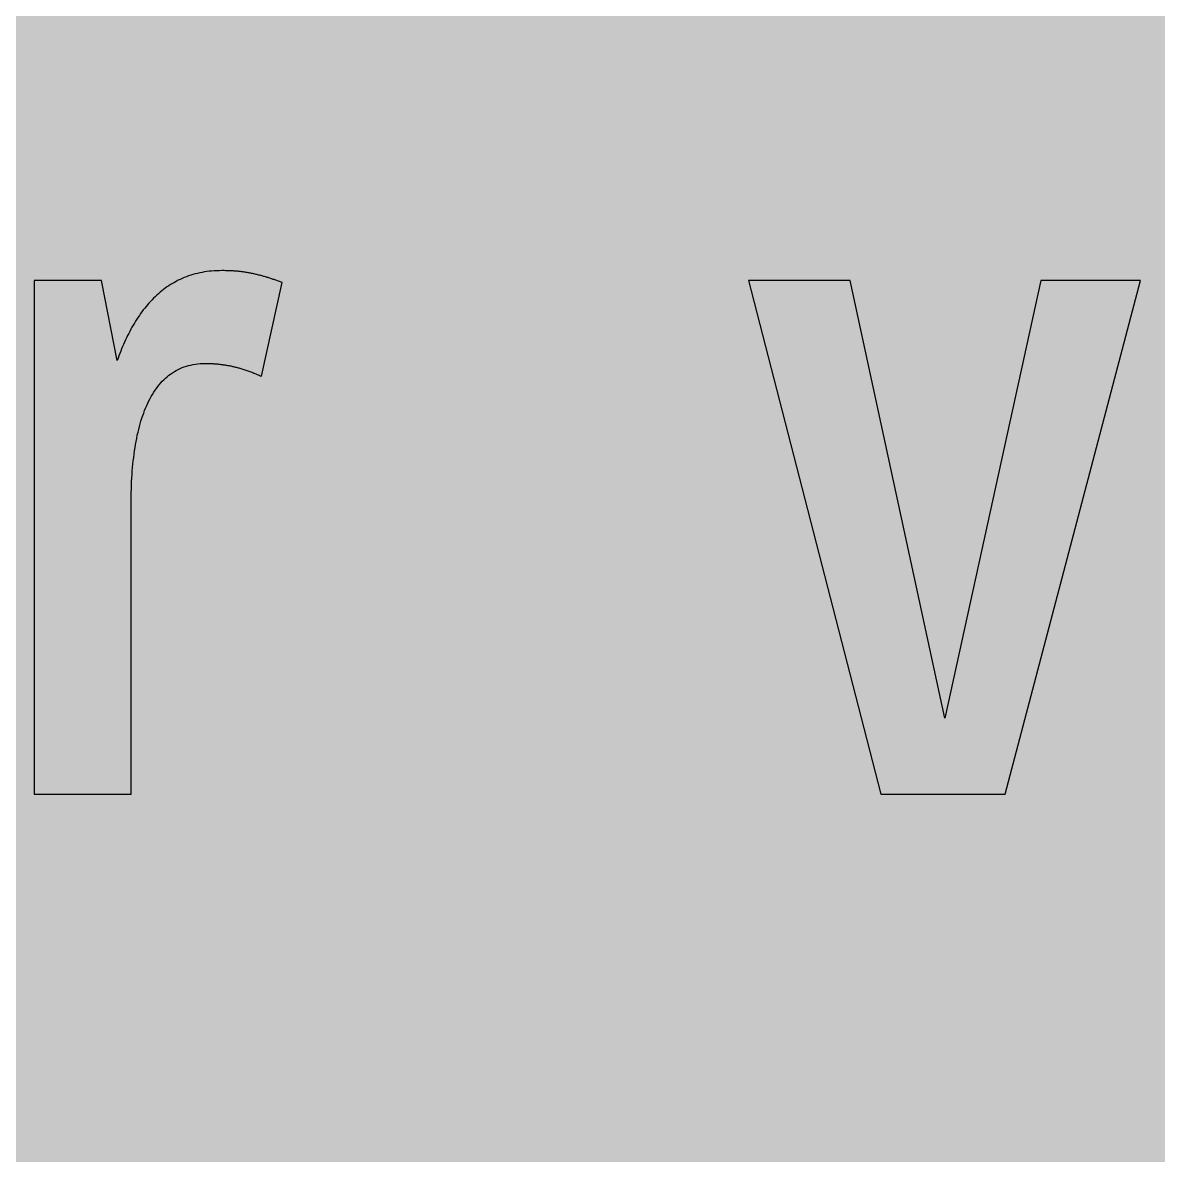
# Model space of a CAD drawing. Header units: millimetres. Extents: x 0 to 212, y 0 to 159.
# Drawn here: x 79.88 to 124.49, y 53.6 to 98.09 of the extents above; entities that cross this region are included whole.
import ezdxf

# ---------------------------------------------------------------- set-up
doc = ezdxf.new("R2010")
doc.units = ezdxf.units.MM

msp = doc.modelspace()

# ---------------------------------------------------------------- hatches: boundary and pattern name
for color, points in [(254, [(14.1633, 0.0536), (13.9878, 0.0533), (13.8125, 0.0559), (13.6373, 0.061), (13.462, 0.0686), (13.2893, 0.0787), (13.114, 0.0914), (12.9413, 0.1041), (12.7686, 0.1219), (12.5959, 0.1397), (12.4231, 0.16), (12.2504, 0.1829), (12.0777, 0.2057), (11.9075, 0.2337), (11.7373, 0.2616), (11.5672, 0.2921), (11.397, 0.3251), (11.2268, 0.3607), (11.0592, 0.3988), (10.8915, 0.4369), (10.7239, 0.4775), (10.5562, 0.5207), (10.3886, 0.5664), (10.2235, 0.6121), (10.0584, 0.6629), (9.8933, 0.7137), (9.7307, 0.7671), (9.5682, 0.8204), (9.4056, 0.8788), (9.2431, 0.9373), (9.083, 0.9982), (8.923, 1.0617), (8.763, 1.1252), (8.6055, 1.1938), (8.4455, 1.2624), (8.2906, 1.331), (8.1331, 1.4046), (7.9781, 1.4783), (7.8232, 1.5545), (7.6708, 1.6332), (7.5184, 1.7145), (7.366, 1.7958), (7.2161, 1.8796), (7.0663, 1.966), (6.919, 2.0523), (6.7716, 2.1438), (6.6243, 2.2352), (6.4795, 2.3266), (6.3348, 2.4232), (6.19, 2.5197), (6.0477, 2.6187), (5.908, 2.7178), (5.7683, 2.8194), (5.6286, 2.9235), (5.4915, 3.0302), (5.3543, 3.1369), (5.2197, 3.2461), (5.0851, 3.3579), (4.953, 3.4722), (4.8209, 3.5865), (4.6914, 3.7033), (4.5644, 3.8202), (4.4348, 3.9395), (4.3104, 4.0615), (4.1859, 4.1859), (4.0615, 4.3104), (3.9395, 4.4348), (3.8202, 4.5618), (3.7033, 4.6914), (3.5865, 4.8209), (3.4722, 4.953), (3.3579, 5.0851), (3.2487, 5.2197), (3.1369, 5.3543), (3.0302, 5.4915), (2.9235, 5.6286), (2.8194, 5.7683), (2.7178, 5.908), (2.6187, 6.0477), (2.5197, 6.19), (2.4232, 6.3348), (2.3266, 6.477), (2.2352, 6.6243), (2.1438, 6.7691), (2.0523, 6.919), (1.966, 7.0663), (1.8796, 7.2161), (1.7958, 7.366), (1.7145, 7.5184), (1.6332, 7.6708), (1.5545, 7.8232), (1.4783, 7.9781), (1.4046, 8.1331), (1.331, 8.2906), (1.2598, 8.4455), (1.1913, 8.603), (1.1252, 8.763), (1.0592, 8.923), (0.9982, 9.083), (0.9373, 9.2431), (0.8763, 9.4056), (0.8204, 9.5682), (0.7645, 9.7307), (0.7112, 9.8933), (0.6604, 10.0584), (0.6121, 10.2235), (0.5639, 10.3911), (0.5207, 10.5562), (0.4775, 10.7239), (0.4343, 10.8915), (0.3962, 11.0592), (0.3607, 11.2268), (0.3251, 11.397), (0.2921, 11.5672), (0.2616, 11.7373), (0.2311, 11.9075), (0.2057, 12.0802), (0.1803, 12.2504), (0.1575, 12.4231), (0.1372, 12.5959), (0.1194, 12.7686), (0.1041, 12.9413), (0.0889, 13.1166), (0.0787, 13.2893), (0.0686, 13.4645), (0.061, 13.6373), (0.0559, 13.8125), (0.0508, 13.9878), (0.0508, 14.163), (0.0522, 144.6925), (0.0508, 144.8664), (0.0559, 145.0416), (0.061, 145.2169), (0.0686, 145.3896), (0.0787, 145.5649), (0.0889, 145.7376), (0.1041, 145.9128), (0.1194, 146.0856), (0.1372, 146.2583), (0.1575, 146.431), (0.1803, 146.6037), (0.2057, 146.7739), (0.2311, 146.9466), (0.2616, 147.1168), (0.2921, 147.287), (0.3251, 147.4572), (0.3607, 147.6248), (0.3962, 147.795), (0.4343, 147.9626), (0.4775, 148.1303), (0.5207, 148.2979), (0.5639, 148.463), (0.6121, 148.6281), (0.6604, 148.7932), (0.7112, 148.9583), (0.7645, 149.1234), (0.8204, 149.286), (0.8763, 149.4485), (0.9373, 149.6111), (0.9982, 149.7711), (1.0592, 149.9311), (1.1252, 150.0911), (1.1913, 150.2486), (1.2598, 150.4061), (1.331, 150.5636), (1.4046, 150.7185), (1.4783, 150.876), (1.5545, 151.0284), (1.6332, 151.1833), (1.7145, 151.3357), (1.7958, 151.4856), (1.8796, 151.638), (1.966, 151.7879), (2.0523, 151.9352), (2.1438, 152.0825), (2.2352, 152.2298), (2.3266, 152.3746), (2.4232, 152.5194), (2.5197, 152.6616), (2.6187, 152.8039), (2.7178, 152.9461), (2.8194, 153.0858), (2.9235, 153.2255), (3.0302, 153.3627), (3.1369, 153.4973), (3.2487, 153.6344), (3.3579, 153.7665), (3.4722, 153.8986), (3.5865, 154.0307), (3.7033, 154.1602), (3.8202, 154.2898), (3.9395, 154.4168), (4.0615, 154.5438), (4.1859, 154.6682), (4.3104, 154.7901), (4.4348, 154.9121), (4.5644, 155.034), (4.6914, 155.1508), (4.8209, 155.2677), (4.953, 155.382), (5.0851, 155.4937), (5.2197, 155.6055), (5.3543, 155.7147), (5.4915, 155.8239), (5.6286, 155.9281), (5.7683, 156.0322), (5.908, 156.1338), (6.0477, 156.2354), (6.19, 156.3345), (6.3348, 156.431), (6.4795, 156.525), (6.6243, 156.6189), (6.7716, 156.7104), (6.919, 156.7993), (7.0663, 156.8882), (7.2161, 156.9745), (7.366, 157.0584), (7.5184, 157.1396), (7.6708, 157.2209), (7.8232, 157.2971), (7.9781, 157.3733), (8.1331, 157.4495), (8.2906, 157.5206), (8.4455, 157.5918), (8.6055, 157.6603), (8.763, 157.7289), (8.923, 157.7924), (9.083, 157.8559), (9.2431, 157.9169), (9.4056, 157.9753), (9.5682, 158.0337), (9.7307, 158.0871), (9.8933, 158.1404), (10.0584, 158.1912), (10.2235, 158.242), (10.3886, 158.2877), (10.5562, 158.3334), (10.7239, 158.3766), (10.8915, 158.4173), (11.0592, 158.4579), (11.2268, 158.4935), (11.397, 158.529), (11.5672, 158.562), (11.7373, 158.5925), (11.9075, 158.6205), (12.0777, 158.6484), (12.2504, 158.6713), (12.4231, 158.6941), (12.5959, 158.7144), (12.7686, 158.7322), (12.9413, 158.75), (13.114, 158.7627), (13.2893, 158.7754), (13.462, 158.7856), (13.6373, 158.7932), (13.8125, 158.7983), (13.9878, 158.8008), (14.163, 158.8033), (197.6078, 158.8036), (197.7822, 158.8008), (197.9574, 158.7983), (198.1327, 158.7932), (198.3054, 158.7856), (198.4807, 158.7754), (198.6534, 158.7627), (198.8287, 158.75), (199.0014, 158.7322), (199.1741, 158.7144), (199.3468, 158.6941), (199.5195, 158.6713), (199.6897, 158.6484), (199.8624, 158.6205), (200.0326, 158.5925), (200.2028, 158.562), (200.373, 158.529), (200.5432, 158.4935), (200.7108, 158.4579), (200.8784, 158.4173), (201.0461, 158.3766), (201.2137, 158.3334), (201.3788, 158.2877), (201.5465, 158.242), (201.7116, 158.1912), (201.8767, 158.1404), (202.0392, 158.0871), (202.2018, 158.0337), (202.3643, 157.9753), (202.5269, 157.9169), (202.6869, 157.8559), (202.8469, 157.7924), (203.007, 157.7289), (203.167, 157.6603), (203.3245, 157.5918), (203.4794, 157.5206), (203.6369, 157.4495), (203.7918, 157.3733), (203.9468, 157.2971), (204.0992, 157.2209), (204.2516, 157.1396), (204.404, 157.0584), (204.5538, 156.9745), (204.7037, 156.8882), (204.8535, 156.7993), (205.0009, 156.7104), (205.1456, 156.6189), (205.293, 156.525), (205.4352, 156.431), (205.58, 156.3345), (205.7222, 156.2354), (205.8619, 156.1338), (206.0016, 156.0322), (206.1413, 155.9281), (206.2785, 155.8239), (206.4156, 155.7147), (206.5503, 155.6055), (206.6849, 155.4937), (206.817, 155.382), (206.949, 155.2677), (207.0786, 155.1508), (207.2081, 155.034), (207.3351, 154.9121), (207.4596, 154.7901), (207.584, 154.6682), (207.7085, 154.5438), (207.8304, 154.4168), (207.9498, 154.2898), (208.0666, 154.1602), (208.1835, 154.0307), (208.2978, 153.8986), (208.4121, 153.7665), (208.5238, 153.6344), (208.6331, 153.4973), (208.7397, 153.3627), (208.8464, 153.2255), (208.9506, 153.0858), (209.0522, 152.9461), (209.1512, 152.8039), (209.2503, 152.6616), (209.3468, 152.5194), (209.4433, 152.3746), (209.5348, 152.2298), (209.6262, 152.0825), (209.7176, 151.9352), (209.804, 151.7879), (209.8904, 151.638), (209.9742, 151.4856), (210.0555, 151.3357), (210.1367, 151.1833), (210.2155, 151.0284), (210.2917, 150.876), (210.3653, 150.7185), (210.439, 150.5636), (210.5076, 150.4061), (210.5762, 150.2486), (210.6447, 150.0911), (210.7082, 149.9311), (210.7717, 149.7711), (210.8327, 149.6111), (210.8911, 149.4485), (210.9495, 149.286), (211.0029, 149.1234), (211.0562, 148.9583), (211.107, 148.7932), (211.1578, 148.6281), (211.2035, 148.463), (211.2493, 148.2979), (211.2924, 148.1303), (211.3331, 147.9626), (211.3712, 147.795), (211.4093, 147.6248), (211.4448, 147.4572), (211.4779, 147.287), (211.5083, 147.1168), (211.5363, 146.9466), (211.5642, 146.7739), (211.5871, 146.6037), (211.6099, 146.431), (211.6303, 146.2583), (211.648, 146.0856), (211.6658, 145.9128), (211.6785, 145.7376), (211.6912, 145.5649), (211.7014, 145.3896), (211.709, 145.2169), (211.7141, 145.0416), (211.7166, 144.8664), (211.7166, 144.6911), (211.7189, 14.1647), (211.7166, 13.9878), (211.7141, 13.8125), (211.709, 13.6373), (211.7014, 13.4645), (211.6912, 13.2893), (211.6785, 13.1166), (211.6658, 12.9413), (211.648, 12.7686), (211.6303, 12.5959), (211.6099, 12.4231), (211.5871, 12.2504), (211.5642, 12.0802), (211.5363, 11.9075), (211.5083, 11.7373), (211.4779, 11.5672), (211.4448, 11.397), (211.4093, 11.2268), (211.3712, 11.0592), (211.3331, 10.8915), (211.2924, 10.7239), (211.2493, 10.5562), (211.2035, 10.3911), (211.1578, 10.2235), (211.107, 10.0584), (211.0562, 9.8933), (211.0029, 9.7307), (210.9495, 9.5682), (210.8911, 9.4056), (210.8327, 9.2431), (210.7717, 9.083), (210.7082, 8.923), (210.6447, 8.763), (210.5762, 8.603), (210.5076, 8.4455), (210.439, 8.2906), (210.3653, 8.1331), (210.2917, 7.9781), (210.2155, 7.8232), (210.1367, 7.6708), (210.0555, 7.5184), (209.9742, 7.366), (209.8904, 7.2161), (209.804, 7.0663), (209.7176, 6.919), (209.6262, 6.7691), (209.5348, 6.6243), (209.4433, 6.477), (209.3468, 6.3348), (209.2503, 6.19), (209.1512, 6.0477), (209.0522, 5.908), (208.9506, 5.7683), (208.8464, 5.6286), (208.7397, 5.4915), (208.6331, 5.3543), (208.5238, 5.2197), (208.4121, 5.0851), (208.2978, 4.953), (208.1835, 4.8209), (208.0666, 4.6914), (207.9498, 4.5618), (207.8304, 4.4348), (207.7085, 4.3104), (207.584, 4.1859), (207.4596, 4.0615), (207.3351, 3.9395), (207.2081, 3.8202), (207.0786, 3.7033), (206.949, 3.5865), (206.817, 3.4722), (206.6849, 3.3579), (206.5503, 3.2461), (206.4156, 3.1369), (206.2785, 3.0302), (206.1413, 2.9235), (206.0016, 2.8194), (205.8619, 2.7178), (205.7222, 2.6187), (205.58, 2.5197), (205.4352, 2.4232), (205.293, 2.3266), (205.1456, 2.2352), (205.0009, 2.1438), (204.8535, 2.0523), (204.7037, 1.966), (204.5538, 1.8796), (204.404, 1.7958), (204.2516, 1.7145), (204.0992, 1.6332), (203.9468, 1.5545), (203.7918, 1.4783), (203.6369, 1.4046), (203.4794, 1.331), (203.3245, 1.2624), (203.167, 1.1938), (203.007, 1.1252), (202.8469, 1.0617), (202.6869, 0.9982), (202.5269, 0.9373), (202.3643, 0.8788), (202.2018, 0.8204), (202.0392, 0.7671), (201.8767, 0.7137), (201.7116, 0.6629), (201.5465, 0.6121), (201.3788, 0.5664), (201.2137, 0.5207), (201.0461, 0.4775), (200.8784, 0.4369), (200.7108, 0.3988), (200.5432, 0.3607), (200.373, 0.3251), (200.2028, 0.2921), (200.0326, 0.2616), (199.8624, 0.2337), (199.6897, 0.2057), (199.5195, 0.1829), (199.3468, 0.16), (199.1741, 0.1397), (199.0014, 0.1219), (198.8287, 0.1041), (198.6534, 0.0914), (198.4807, 0.0787), (198.3054, 0.0686), (198.1327, 0.061), (197.9574, 0.0559), (197.7822, 0.0533), (197.6069, 0.0533)]), (59, [(87.0465, 84.7051), (87.0737, 84.7039), (87.0991, 84.7039), (87.1271, 84.7039), (87.155, 84.7039), (87.183, 84.7014), (87.2109, 84.7014), (87.2414, 84.7014), (87.2693, 84.6988), (87.2973, 84.6988), (87.3277, 84.6963), (87.3557, 84.6963), (87.3862, 84.6938), (87.4141, 84.6912), (87.4446, 84.6887), (87.4751, 84.6887), (87.5055, 84.6861), (87.536, 84.6836), (87.5665, 84.6785), (87.597, 84.676), (87.6275, 84.6734), (87.6605, 84.6684), (87.691, 84.6658), (87.724, 84.6607), (87.7545, 84.6557), (87.7875, 84.6531), (87.8205, 84.648), (87.8535, 84.643), (87.8865, 84.6379), (87.9196, 84.6303), (87.9526, 84.6252), (87.9856, 84.6176), (88.0212, 84.6125), (88.0542, 84.6049), (88.0897, 84.5972), (88.1228, 84.5896), (88.1583, 84.582), (88.1939, 84.5744), (88.2294, 84.5642), (88.265, 84.5566), (88.3006, 84.5464), (88.3387, 84.5363), (88.3742, 84.5261), (88.4123, 84.516), (88.4479, 84.5058), (88.486, 84.4956), (88.5241, 84.4829), (88.5622, 84.4702), (88.6003, 84.4575), (88.6384, 84.4448), (88.679, 84.4321), (88.7171, 84.4194), (88.7578, 84.4042), (88.7959, 84.389), (88.8365, 84.3763), (88.8771, 84.3585), (88.9178, 84.3432), (88.9584, 84.328), (89.0016, 84.3102), (89.0422, 84.2924), (89.0854, 84.2747), (89.1286, 84.2569), (89.1692, 84.2391), (89.2124, 84.2188), (89.2581, 84.1985), (90.0726, 87.8868), (90.0354, 87.8992), (89.9998, 87.9119), (89.9643, 87.9246), (89.9287, 87.9348), (89.8931, 87.9475), (89.8576, 87.9602), (89.822, 87.9729), (89.789, 87.9831), (89.7534, 87.9958), (89.7204, 88.0085), (89.6849, 88.0186), (89.6518, 88.0288), (89.6163, 88.0415), (89.5833, 88.0516), (89.5502, 88.0618), (89.5172, 88.0745), (89.4817, 88.0847), (89.4486, 88.0948), (89.4156, 88.105), (89.3826, 88.1151), (89.3496, 88.1253), (89.314, 88.1329), (89.281, 88.1431), (89.248, 88.1532), (89.215, 88.1609), (89.1794, 88.171), (89.1464, 88.1786), (89.1134, 88.1888), (89.0778, 88.1964), (89.0448, 88.204), (89.0092, 88.2142), (88.9762, 88.2218), (88.9406, 88.2294), (88.9051, 88.2371), (88.8721, 88.2421), (88.8365, 88.2498), (88.8009, 88.2574), (88.7654, 88.2625), (88.7298, 88.2701), (88.6917, 88.2752), (88.6562, 88.2828), (88.6181, 88.2879), (88.5825, 88.2929), (88.5444, 88.298), (88.5063, 88.3031), (88.4682, 88.3082), (88.4301, 88.3133), (88.392, 88.3158), (88.3514, 88.3209), (88.3107, 88.326), (88.2726, 88.3285), (88.232, 88.331), (88.1888, 88.3336), (88.1482, 88.3387), (88.1075, 88.3412), (88.0643, 88.3412), (88.0212, 88.3437), (87.978, 88.3463), (87.9323, 88.3488), (87.8891, 88.3488), (87.8434, 88.3488), (87.7976, 88.3514), (87.7519, 88.3514), (87.7037, 88.3514), (87.6021, 88.3488), (87.5005, 88.3463), (87.3989, 88.3412), (87.2998, 88.3336), (87.2033, 88.3234), (87.1093, 88.3107), (87.0128, 88.298), (86.9213, 88.2802), (86.8299, 88.2625), (86.7385, 88.2421), (86.6496, 88.2193), (86.5632, 88.1939), (86.4768, 88.1685), (86.393, 88.1405), (86.3092, 88.1101), (86.2254, 88.077), (86.1466, 88.044), (86.0654, 88.0085), (85.9866, 87.9704), (85.9104, 87.9297), (85.8342, 87.8891), (85.7606, 87.8459), (85.6869, 87.8027), (85.6158, 87.757), (85.5447, 87.7087), (85.4735, 87.6579), (85.405, 87.6071), (85.3389, 87.5538), (85.2729, 87.5005), (85.2068, 87.4446), (85.1433, 87.3862), (85.0798, 87.3277), (85.0189, 87.2668), (84.9579, 87.2058), (84.897, 87.1423), (84.8385, 87.0788), (84.7827, 87.0128), (84.7268, 86.9467), (84.6709, 86.8782), (84.615, 86.807), (84.5617, 86.7359), (84.5109, 86.6648), (84.4601, 86.5911), (84.4093, 86.5175), (84.3585, 86.4413), (84.3102, 86.3651), (84.2645, 86.2863), (84.2162, 86.2076), (84.1705, 86.1263), (84.1273, 86.0476), (84.0842, 85.9638), (84.041, 85.8825), (83.9978, 85.7987), (83.9572, 85.7123), (83.9165, 85.6285), (83.8784, 85.5396), (83.8378, 85.4532), (83.7997, 85.3643), (83.7641, 85.2754), (83.7286, 85.1865), (83.693, 85.0951), (83.6574, 85.0062), (83.6244, 84.9122), (83.5914, 84.8208), (82.9716, 87.9655), (80.3328, 87.9655), (80.3328, 67.7869), (84.1361, 67.7869), (84.1361, 79.1954), (84.135, 79.342), (84.1375, 79.4893), (84.14, 79.6366), (84.1451, 79.7814), (84.1502, 79.9236), (84.1553, 80.0659), (84.1629, 80.2056), (84.1731, 80.3453), (84.1832, 80.4824), (84.1934, 80.6171), (84.2061, 80.7517), (84.2213, 80.8838), (84.2366, 81.0158), (84.2518, 81.1454), (84.2696, 81.2724), (84.2899, 81.3968), (84.3102, 81.5213), (84.3331, 81.6432), (84.3559, 81.7626), (84.3788, 81.882), (84.4067, 81.9988), (84.4347, 82.1131), (84.4626, 82.2249), (84.4931, 82.3366), (84.5236, 82.4433), (84.5591, 82.55), (84.5922, 82.6541), (84.6303, 82.7557), (84.6658, 82.8573), (84.7065, 82.9539), (84.7471, 83.0504), (84.7903, 83.1418), (84.8335, 83.2333), (84.8792, 83.3222), (84.9274, 83.406), (84.9757, 83.4898), (85.0265, 83.5711), (85.0773, 83.6498), (85.1306, 83.726), (85.1865, 83.7997), (85.2424, 83.8708), (85.3008, 83.9394), (85.3618, 84.0029), (85.4253, 84.0664), (85.4888, 84.1273), (85.5548, 84.1832), (85.6209, 84.2391), (85.6894, 84.2899), (85.7606, 84.3382), (85.8342, 84.3839), (85.9079, 84.4271), (85.9841, 84.4677), (86.0628, 84.5058), (86.1416, 84.5388), (86.2228, 84.5693), (86.3067, 84.5972), (86.393, 84.6226), (86.4794, 84.643), (86.5683, 84.6607), (86.6597, 84.676), (86.7537, 84.6887), (86.8502, 84.6963), (86.9467, 84.7014), (87.0458, 84.7039)]), (59, [(123.7947, 87.9655), (119.8757, 87.9655), (116.1122, 70.7743), (112.3858, 87.9655), (108.3896, 87.9655), (113.5888, 67.7869), (118.4783, 67.7869)])]:
    msp.add_hatch(color=color).paths.add_polyline_path(points)
h = msp.add_hatch(color=59)
edge = h.paths.add_edge_path()
edge.add_line((98.4169, 85.0935), (98.5114, 85.0925))
edge.add_line((98.5114, 85.0925), (98.6053, 85.09))
edge.add_line((98.6053, 85.09), (98.6993, 85.09))
edge.add_line((98.6993, 85.09), (98.7882, 85.0875))
edge.add_line((98.7882, 85.0875), (98.8797, 85.0824))
edge.add_line((98.8797, 85.0824), (98.966, 85.0798))
edge.add_line((98.966, 85.0798), (99.0549, 85.0748))
edge.add_line((99.0549, 85.0748), (99.1387, 85.0671))
edge.add_line((99.1387, 85.0671), (99.2226, 85.0621))
edge.add_line((99.2226, 85.0621), (99.3064, 85.0519))
edge.add_line((99.3064, 85.0519), (99.3851, 85.0443))
edge.add_line((99.3851, 85.0443), (99.4664, 85.0341))
edge.add_line((99.4664, 85.0341), (99.5426, 85.0214))
edge.add_line((99.5426, 85.0214), (99.6188, 85.0087))
edge.add_line((99.6188, 85.0087), (99.695, 84.9935))
edge.add_line((99.695, 84.9935), (99.7687, 84.9782))
edge.add_line((99.7687, 84.9782), (99.8398, 84.963))
edge.add_line((99.8398, 84.963), (99.9109, 84.9427))
edge.add_line((99.9109, 84.9427), (99.9795, 84.9224))
edge.add_line((99.9795, 84.9224), (100.0455, 84.902))
edge.add_line((100.0455, 84.902), (100.1116, 84.8792))
edge.add_line((100.1116, 84.8792), (100.1776, 84.8538))
edge.add_line((100.1776, 84.8538), (100.2386, 84.8284))
edge.add_line((100.2386, 84.8284), (100.3021, 84.8004))
edge.add_line((100.3021, 84.8004), (100.3605, 84.77))
edge.add_line((100.3605, 84.77), (100.4189, 84.7369))
edge.add_line((100.4189, 84.7369), (100.4773, 84.7039))
edge.add_line((100.4773, 84.7039), (100.5307, 84.6684))
edge.add_line((100.5307, 84.6684), (100.5865, 84.6303))
edge.add_line((100.5865, 84.6303), (100.6373, 84.5922))
edge.add_line((100.6373, 84.5922), (100.6881, 84.549))
edge.add_line((100.6881, 84.549), (100.7389, 84.5058))
edge.add_line((100.7389, 84.5058), (100.7872, 84.4601))
edge.add_line((100.7872, 84.4601), (100.8329, 84.4118))
edge.add_line((100.8329, 84.4118), (100.8761, 84.361))
edge.add_line((100.8761, 84.361), (100.9218, 84.3077))
edge.add_line((100.9218, 84.3077), (100.9625, 84.2518))
edge.add_line((100.9625, 84.2518), (101.0031, 84.1934))
edge.add_line((101.0031, 84.1934), (101.0412, 84.1324))
edge.add_line((101.0412, 84.1324), (101.0793, 84.0715))
edge.add_line((101.0793, 84.0715), (101.1149, 84.0054))
edge.add_line((101.1149, 84.0054), (101.1479, 83.9368))
edge.add_line((101.1479, 83.9368), (101.1809, 83.8657))
edge.add_line((101.1809, 83.8657), (101.2139, 83.7921))
edge.add_line((101.2139, 83.7921), (101.2419, 83.7159))
edge.add_line((101.2419, 83.7159), (101.2698, 83.6371))
edge.add_line((101.2698, 83.6371), (101.2977, 83.5558))
edge.add_line((101.2977, 83.5558), (101.3231, 83.472))
edge.add_line((101.3231, 83.472), (101.346, 83.3831))
edge.add_line((101.346, 83.3831), (101.3689, 83.2917))
edge.add_line((101.3689, 83.2917), (101.3892, 83.1977))
edge.add_line((101.3892, 83.1977), (101.4095, 83.1012))
edge.add_line((101.4095, 83.1012), (101.4273, 83.0021))
edge.add_line((101.4273, 83.0021), (101.4425, 82.898))
edge.add_line((101.4425, 82.898), (101.4578, 82.7913))
edge.add_line((101.4578, 82.7913), (101.4705, 82.6821))
edge.add_line((101.4705, 82.6821), (101.4806, 82.5678))
edge.add_line((101.4806, 82.5678), (101.4908, 82.4509))
edge.add_line((101.4908, 82.4509), (101.4984, 82.3316))
edge.add_line((101.4984, 82.3316), (101.506, 82.2071))
edge.add_line((101.506, 82.2071), (101.5111, 82.0801))
edge.add_line((101.5111, 82.0801), (101.5162, 81.9506))
edge.add_line((101.5162, 81.9506), (101.5187, 81.8159))
edge.add_line((101.5187, 81.8159), (101.5187, 81.6762))
edge.add_line((101.5187, 81.6762), (101.5199, 80.1656))
edge.add_line((101.5199, 80.1656), (99.4639, 80.1656))
edge.add_line((99.4639, 80.1656), (99.2327, 80.1624))
edge.add_line((99.2327, 80.1624), (99.0041, 80.1599))
edge.add_line((99.0041, 80.1599), (98.7806, 80.1522))
edge.add_line((98.7806, 80.1522), (98.5622, 80.1421))
edge.add_line((98.5622, 80.1421), (98.3463, 80.1294))
edge.add_line((98.3463, 80.1294), (98.1354, 80.1141))
edge.add_line((98.1354, 80.1141), (97.9272, 80.0964))
edge.add_line((97.9272, 80.0964), (97.724, 80.0735))
edge.add_line((97.724, 80.0735), (97.5233, 80.0506))
edge.add_line((97.5233, 80.0506), (97.3277, 80.0227))
edge.add_line((97.3277, 80.0227), (97.1347, 79.9922))
edge.add_line((97.1347, 79.9922), (96.9442, 79.9592))
edge.add_line((96.9442, 79.9592), (96.7613, 79.9236))
edge.add_line((96.7613, 79.9236), (96.5784, 79.883))
edge.add_line((96.5784, 79.883), (96.4006, 79.8424))
edge.add_line((96.4006, 79.8424), (96.2279, 79.7966))
edge.add_line((96.2279, 79.7966), (96.0577, 79.7484))
edge.add_line((96.0577, 79.7484), (95.8901, 79.6976))
edge.add_line((95.8901, 79.6976), (95.7301, 79.6442))
edge.add_line((95.7301, 79.6442), (95.57, 79.5858))
edge.add_line((95.57, 79.5858), (95.4151, 79.5249))
edge.add_line((95.4151, 79.5249), (95.2627, 79.4614))
edge.add_line((95.2627, 79.4614), (95.1154, 79.3953))
edge.add_line((95.1154, 79.3953), (94.9731, 79.3242))
edge.add_line((94.9731, 79.3242), (94.8309, 79.2531))
edge.add_line((94.8309, 79.2531), (94.6963, 79.1769))
edge.add_line((94.6963, 79.1769), (94.5617, 79.0956))
edge.add_line((94.5617, 79.0956), (94.4321, 79.0143))
edge.add_line((94.4321, 79.0143), (94.3077, 78.928))
edge.add_line((94.3077, 78.928), (94.1857, 78.8391))
edge.add_line((94.1857, 78.8391), (94.0664, 78.7476))
edge.add_line((94.0664, 78.7476), (93.9521, 78.6511))
edge.add_line((93.9521, 78.6511), (93.8428, 78.552))
edge.add_line((93.8428, 78.552), (93.7336, 78.4504))
edge.add_line((93.7336, 78.4504), (93.6295, 78.3438))
edge.add_line((93.6295, 78.3438), (93.5304, 78.2345))
edge.add_line((93.5304, 78.2345), (93.4339, 78.1228))
edge.add_line((93.4339, 78.1228), (93.3425, 78.0059))
edge.add_line((93.3425, 78.0059), (93.251, 77.8866))
edge.add_line((93.251, 77.8866), (93.1672, 77.7646))
edge.add_line((93.1672, 77.7646), (93.0834, 77.6402))
edge.add_line((93.0834, 77.6402), (93.0046, 77.5106))
edge.add_line((93.0046, 77.5106), (92.931, 77.376))
edge.add_line((92.931, 77.376), (92.8599, 77.2414))
edge.add_line((92.8599, 77.2414), (92.7913, 77.1017))
edge.add_line((92.7913, 77.1017), (92.7278, 76.9569))
edge.add_line((92.7278, 76.9569), (92.6668, 76.8121))
edge.add_line((92.6668, 76.8121), (92.6084, 76.6597))
edge.add_line((92.6084, 76.6597), (92.5551, 76.5073))
edge.add_line((92.5551, 76.5073), (92.5043, 76.3499))
edge.add_line((92.5043, 76.3499), (92.4585, 76.1873))
edge.add_line((92.4585, 76.1873), (92.4154, 76.0222))
edge.add_line((92.4154, 76.0222), (92.3747, 75.8546))
edge.add_line((92.3747, 75.8546), (92.3392, 75.6844))
edge.add_line((92.3392, 75.6844), (92.3061, 75.5066))
edge.add_line((92.3061, 75.5066), (92.2782, 75.3288))
edge.add_line((92.2782, 75.3288), (92.2528, 75.1459))
edge.add_line((92.2528, 75.1459), (92.2299, 74.9579))
edge.add_line((92.2299, 74.9579), (92.2096, 74.7674))
edge.add_line((92.2096, 74.7674), (92.1944, 74.5744))
edge.add_line((92.1944, 74.5744), (92.1817, 74.3763))
edge.add_line((92.1817, 74.3763), (92.1741, 74.1756))
edge.add_line((92.1741, 74.1756), (92.169, 73.9699))
edge.add_line((92.169, 73.9699), (92.1664, 73.7616))
edge.add_line((92.1664, 73.7616), (92.169, 73.5381))
edge.add_line((92.169, 73.5381), (92.1741, 73.3196))
edge.add_line((92.1741, 73.3196), (92.1817, 73.1063))
edge.add_line((92.1817, 73.1063), (92.1944, 72.8955))
edge.add_line((92.1944, 72.8955), (92.2096, 72.6923))
edge.add_line((92.2096, 72.6923), (92.2274, 72.4916))
edge.add_line((92.2274, 72.4916), (92.2503, 72.296))
edge.add_line((92.2503, 72.296), (92.2731, 72.1055))
edge.add_line((92.2731, 72.1055), (92.3011, 71.9201))
edge.add_line((92.3011, 71.9201), (92.3315, 71.7372))
edge.add_line((92.3315, 71.7372), (92.3671, 71.5594))
edge.add_line((92.3671, 71.5594), (92.4027, 71.3867))
edge.add_line((92.4027, 71.3867), (92.4433, 71.2165))
edge.add_line((92.4433, 71.2165), (92.4865, 71.054))
edge.add_line((92.4865, 71.054), (92.5322, 70.8914))
edge.add_line((92.5322, 70.8914), (92.5805, 70.7365))
edge.add_line((92.5805, 70.7365), (92.6313, 70.5841))
edge.add_line((92.6313, 70.5841), (92.6871, 70.4367))
edge.add_line((92.6871, 70.4367), (92.743, 70.292))
edge.add_line((92.743, 70.292), (92.804, 70.1523))
edge.add_line((92.804, 70.1523), (92.8649, 70.0176))
edge.add_line((92.8649, 70.0176), (92.931, 69.8856))
edge.add_line((92.931, 69.8856), (92.9996, 69.756))
edge.add_line((92.9996, 69.756), (93.0707, 69.6316))
edge.add_line((93.0707, 69.6316), (93.1443, 69.5122))
edge.add_line((93.1443, 69.5122), (93.218, 69.3953))
edge.add_line((93.218, 69.3953), (93.2967, 69.2836))
edge.add_line((93.2967, 69.2836), (93.378, 69.1744))
edge.add_line((93.378, 69.1744), (93.4618, 69.0677))
edge.add_line((93.4618, 69.0677), (93.5457, 68.9661))
edge.add_line((93.5457, 68.9661), (93.6346, 68.8696))
edge.add_line((93.6346, 68.8696), (93.7235, 68.773))
edge.add_line((93.7235, 68.773), (93.8174, 68.6841))
edge.add_line((93.8174, 68.6841), (93.9114, 68.5952))
edge.add_line((93.9114, 68.5952), (94.0079, 68.5114))
edge.add_line((94.0079, 68.5114), (94.107, 68.4301))
edge.add_line((94.107, 68.4301), (94.2086, 68.3539))
edge.add_line((94.2086, 68.3539), (94.3127, 68.2803))
edge.add_line((94.3127, 68.2803), (94.4194, 68.2092))
edge.add_line((94.4194, 68.2092), (94.5261, 68.1406))
edge.add_line((94.5261, 68.1406), (94.6353, 68.0771))
edge.add_line((94.6353, 68.0771), (94.7471, 68.0161))
edge.add_line((94.7471, 68.0161), (94.8614, 67.9577))
edge.add_line((94.8614, 67.9577), (94.9782, 67.9044))
edge.add_line((94.9782, 67.9044), (95.0951, 67.851))
edge.add_line((95.0951, 67.851), (95.2144, 67.8028))
edge.add_line((95.2144, 67.8028), (95.3338, 67.757))
edge.add_line((95.3338, 67.757), (95.4583, 67.7139))
edge.add_line((95.4583, 67.7139), (95.5827, 67.6758))
edge.add_line((95.5827, 67.6758), (95.7097, 67.6377))
edge.add_line((95.7097, 67.6377), (95.8367, 67.6021))
edge.add_line((95.8367, 67.6021), (95.9663, 67.5716))
edge.add_line((95.9663, 67.5716), (96.0984, 67.5437))
edge.add_line((96.0984, 67.5437), (96.2304, 67.5183))
edge.add_line((96.2304, 67.5183), (96.3651, 67.4929))
edge.add_line((96.3651, 67.4929), (96.5022, 67.4726))
edge.add_line((96.5022, 67.4726), (96.6394, 67.4548))
edge.add_line((96.6394, 67.4548), (96.7765, 67.4395))
edge.add_line((96.7765, 67.4395), (96.9162, 67.4268))
edge.add_line((96.9162, 67.4268), (97.0585, 67.4167))
edge.add_line((97.0585, 67.4167), (97.2007, 67.4065))
edge.add_line((97.2007, 67.4065), (97.3455, 67.4014))
edge.add_line((97.3455, 67.4014), (97.4903, 67.3989))
edge.add_line((97.4903, 67.3989), (97.6376, 67.3964))
edge.add_line((97.6376, 67.3964), (97.7494, 67.3989))
edge.add_line((97.7494, 67.3989), (97.856, 67.4014))
edge.add_line((97.856, 67.4014), (97.9627, 67.404))
edge.add_line((97.9627, 67.404), (98.0694, 67.4116))
edge.add_line((98.0694, 67.4116), (98.1735, 67.4192))
edge.add_line((98.1735, 67.4192), (98.2751, 67.4268))
edge.add_line((98.2751, 67.4268), (98.3767, 67.4395))
edge.add_line((98.3767, 67.4395), (98.4758, 67.4522))
edge.add_line((98.4758, 67.4522), (98.5749, 67.4649))
edge.add_line((98.5749, 67.4649), (98.6714, 67.4827))
edge.add_line((98.6714, 67.4827), (98.7654, 67.498))
edge.add_line((98.7654, 67.498), (98.8593, 67.5183))
edge.add_line((98.8593, 67.5183), (98.9508, 67.5386))
edge.add_line((98.9508, 67.5386), (99.0422, 67.5589))
edge.add_line((99.0422, 67.5589), (99.1311, 67.5843))
edge.add_line((99.1311, 67.5843), (99.2175, 67.6072))
edge.add_line((99.2175, 67.6072), (99.3038, 67.6351))
edge.add_line((99.3038, 67.6351), (99.3902, 67.6605))
edge.add_line((99.3902, 67.6605), (99.474, 67.691))
edge.add_line((99.474, 67.691), (99.5553, 67.7215))
edge.add_line((99.5553, 67.7215), (99.6366, 67.752))
edge.add_line((99.6366, 67.752), (99.7153, 67.785))
edge.add_line((99.7153, 67.785), (99.7941, 67.8205))
edge.add_line((99.7941, 67.8205), (99.8728, 67.8561))
edge.add_line((99.8728, 67.8561), (99.9465, 67.8917))
edge.add_line((99.9465, 67.8917), (100.0227, 67.9298))
edge.add_line((100.0227, 67.9298), (100.0963, 67.9704))
edge.add_line((100.0963, 67.9704), (100.1674, 68.0085))
edge.add_line((100.1674, 68.0085), (100.2386, 68.0517))
edge.add_line((100.2386, 68.0517), (100.3071, 68.0949))
edge.add_line((100.3071, 68.0949), (100.3757, 68.138))
edge.add_line((100.3757, 68.138), (100.4418, 68.1838))
edge.add_line((100.4418, 68.1838), (100.5078, 68.2295))
edge.add_line((100.5078, 68.2295), (100.5738, 68.2752))
edge.add_line((100.5738, 68.2752), (100.6373, 68.3235))
edge.add_line((100.6373, 68.3235), (100.6983, 68.3743))
edge.add_line((100.6983, 68.3743), (100.7593, 68.4225))
edge.add_line((100.7593, 68.4225), (100.8202, 68.4733))
edge.add_line((100.8202, 68.4733), (100.8786, 68.5267))
edge.add_line((100.8786, 68.5267), (100.9371, 68.58))
edge.add_line((100.9371, 68.58), (100.9929, 68.6333))
edge.add_line((100.9929, 68.6333), (101.0488, 68.6867))
edge.add_line((101.0488, 68.6867), (101.1022, 68.7426))
edge.add_line((101.1022, 68.7426), (101.158, 68.801))
edge.add_line((101.158, 68.801), (101.2088, 68.8569))
edge.add_line((101.2088, 68.8569), (101.2596, 68.9153))
edge.add_line((101.2596, 68.9153), (101.3104, 68.9737))
edge.add_line((101.3104, 68.9737), (101.3612, 69.0347))
edge.add_line((101.3612, 69.0347), (101.4095, 69.0956))
edge.add_line((101.4095, 69.0956), (101.4552, 69.1566))
edge.add_line((101.4552, 69.1566), (101.5035, 69.2175))
edge.add_line((101.5035, 69.2175), (101.5492, 69.281))
edge.add_line((101.5492, 69.281), (101.5924, 69.342))
edge.add_line((101.5924, 69.342), (101.6356, 69.4055))
edge.add_line((101.6356, 69.4055), (101.6787, 69.4715))
edge.add_line((101.6787, 69.4715), (101.7194, 69.535))
edge.add_line((101.7194, 69.535), (101.7626, 69.6011))
edge.add_line((101.7626, 69.6011), (101.8007, 69.6671))
edge.add_line((101.8007, 69.6671), (101.8413, 69.7332))
edge.add_line((101.8413, 69.7332), (101.8794, 69.8017))
edge.add_line((101.8794, 69.8017), (101.915, 69.8678))
edge.add_line((101.915, 69.8678), (101.9531, 69.9364))
edge.add_line((101.9531, 69.9364), (101.9886, 70.0049))
edge.add_line((101.9886, 70.0049), (102.0242, 70.0735))
edge.add_line((102.0242, 70.0735), (102.6844, 67.7869))
edge.add_line((102.6844, 67.7869), (105.2848, 67.7869))
edge.add_line((105.2848, 67.7869), (105.2848, 81.9118))
edge.add_line((105.2848, 81.9118), (105.283, 82.1131))
edge.add_line((105.283, 82.1131), (105.2779, 82.3138))
edge.add_line((105.2779, 82.3138), (105.2728, 82.5119))
edge.add_line((105.2728, 82.5119), (105.2627, 82.7049))
edge.add_line((105.2627, 82.7049), (105.2525, 82.8954))
edge.add_line((105.2525, 82.8954), (105.2373, 83.0834))
edge.add_line((105.2373, 83.0834), (105.222, 83.2663))
edge.add_line((105.222, 83.2663), (105.2017, 83.4466))
edge.add_line((105.2017, 83.4466), (105.1814, 83.6219))
edge.add_line((105.1814, 83.6219), (105.156, 83.7971))
edge.add_line((105.156, 83.7971), (105.1281, 83.9673))
edge.add_line((105.1281, 83.9673), (105.0976, 84.1324))
edge.add_line((105.0976, 84.1324), (105.0646, 84.2975))
edge.add_line((105.0646, 84.2975), (105.029, 84.4575))
edge.add_line((105.029, 84.4575), (104.9884, 84.6125))
edge.add_line((104.9884, 84.6125), (104.9477, 84.7674))
edge.add_line((104.9477, 84.7674), (104.902, 84.9173))
edge.add_line((104.902, 84.9173), (104.8537, 85.0646))
edge.add_line((104.8537, 85.0646), (104.8029, 85.2068))
edge.add_line((104.8029, 85.2068), (104.7496, 85.3465))
edge.add_line((104.7496, 85.3465), (104.6912, 85.4837))
edge.add_line((104.6912, 85.4837), (104.6328, 85.6183))
edge.add_line((104.6328, 85.6183), (104.5693, 85.7479))
edge.add_line((104.5693, 85.7479), (104.5007, 85.8749))
edge.add_line((104.5007, 85.8749), (104.4321, 85.9993))
edge.add_line((104.4321, 85.9993), (104.3584, 86.1187))
edge.add_line((104.3584, 86.1187), (104.2822, 86.2381))
edge.add_line((104.2822, 86.2381), (104.201, 86.3498))
edge.add_line((104.201, 86.3498), (104.1197, 86.4616))
edge.add_line((104.1197, 86.4616), (104.0308, 86.5708))
edge.add_line((104.0308, 86.5708), (103.9419, 86.675))
edge.add_line((103.9419, 86.675), (103.8479, 86.774))
edge.add_line((103.8479, 86.774), (103.7514, 86.8731))
edge.add_line((103.7514, 86.8731), (103.6498, 86.9671))
edge.add_line((103.6498, 86.9671), (103.5456, 87.0585))
edge.add_line((103.5456, 87.0585), (103.4364, 87.1474))
edge.add_line((103.4364, 87.1474), (103.3247, 87.2338))
edge.add_line((103.3247, 87.2338), (103.2104, 87.315))
edge.add_line((103.2104, 87.315), (103.091, 87.3938))
edge.add_line((103.091, 87.3938), (102.9691, 87.47))
edge.add_line((102.9691, 87.47), (102.8421, 87.5411))
edge.add_line((102.8421, 87.5411), (102.71, 87.6122))
edge.add_line((102.71, 87.6122), (102.5754, 87.6783))
edge.add_line((102.5754, 87.6783), (102.4382, 87.7418))
edge.add_line((102.4382, 87.7418), (102.296, 87.8002))
edge.add_line((102.296, 87.8002), (102.1486, 87.8561))
edge.add_line((102.1486, 87.8561), (101.9988, 87.9119))
edge.add_line((101.9988, 87.9119), (101.8464, 87.9602))
edge.add_line((101.8464, 87.9602), (101.6864, 88.0085))
edge.add_line((101.6864, 88.0085), (101.5238, 88.0542))
edge.add_line((101.5238, 88.0542), (101.3587, 88.0948))
edge.add_line((101.3587, 88.0948), (101.1885, 88.1329))
edge.add_line((101.1885, 88.1329), (101.0133, 88.1685))
edge.add_line((101.0133, 88.1685), (100.8329, 88.199))
edge.add_line((100.8329, 88.199), (100.65, 88.2294))
edge.add_line((100.65, 88.2294), (100.4621, 88.2548))
edge.add_line((100.4621, 88.2548), (100.2716, 88.2777))
edge.add_line((100.2716, 88.2777), (100.0735, 88.298))
edge.add_line((100.0735, 88.298), (99.8728, 88.3133))
edge.add_line((99.8728, 88.3133), (99.6696, 88.326))
edge.add_line((99.6696, 88.326), (99.4588, 88.3387))
edge.add_line((99.4588, 88.3387), (99.2454, 88.3463))
edge.add_line((99.2454, 88.3463), (99.027, 88.3488))
edge.add_line((99.027, 88.3488), (98.8035, 88.3514))
edge.add_line((98.8035, 88.3514), (98.7069, 88.3514))
edge.add_line((98.7069, 88.3514), (98.613, 88.3488))
edge.add_line((98.613, 88.3488), (98.5164, 88.3488))
edge.add_line((98.5164, 88.3488), (98.4225, 88.3437))
edge.add_line((98.4225, 88.3437), (98.3259, 88.3412))
edge.add_line((98.3259, 88.3412), (98.2294, 88.3361))
edge.add_line((98.2294, 88.3361), (98.1329, 88.3336))
edge.add_line((98.1329, 88.3336), (98.0364, 88.326))
edge.add_line((98.0364, 88.326), (97.9373, 88.3209))
edge.add_line((97.9373, 88.3209), (97.8408, 88.3133))
edge.add_line((97.8408, 88.3133), (97.7443, 88.3056))
edge.add_line((97.7443, 88.3056), (97.6452, 88.298))
edge.add_line((97.6452, 88.298), (97.5487, 88.2879))
edge.add_line((97.5487, 88.2879), (97.4522, 88.2777))
edge.add_line((97.4522, 88.2777), (97.3531, 88.2675))
edge.add_line((97.3531, 88.2675), (97.2566, 88.2574))
edge.add_line((97.2566, 88.2574), (97.1575, 88.2447))
edge.add_line((97.1575, 88.2447), (97.061, 88.232))
edge.add_line((97.061, 88.232), (96.962, 88.2193))
edge.add_line((96.962, 88.2193), (96.8654, 88.2066))
edge.add_line((96.8654, 88.2066), (96.7664, 88.1913))
edge.add_line((96.7664, 88.1913), (96.6699, 88.1786))
edge.add_line((96.6699, 88.1786), (96.5733, 88.1634))
edge.add_line((96.5733, 88.1634), (96.4768, 88.1456))
edge.add_line((96.4768, 88.1456), (96.3778, 88.1304))
edge.add_line((96.3778, 88.1304), (96.2812, 88.1126))
edge.add_line((96.2812, 88.1126), (96.1847, 88.0974))
edge.add_line((96.1847, 88.0974), (96.0907, 88.0796))
edge.add_line((96.0907, 88.0796), (95.9942, 88.0593))
edge.add_line((95.9942, 88.0593), (95.8977, 88.0415))
edge.add_line((95.8977, 88.0415), (95.8037, 88.0212))
edge.add_line((95.8037, 88.0212), (95.7097, 88.0034))
edge.add_line((95.7097, 88.0034), (95.6132, 87.9831))
edge.add_line((95.6132, 87.9831), (95.5192, 87.9602))
edge.add_line((95.5192, 87.9602), (95.4278, 87.9399))
edge.add_line((95.4278, 87.9399), (95.3338, 87.9196))
edge.add_line((95.3338, 87.9196), (95.2424, 87.8967))
edge.add_line((95.2424, 87.8967), (95.1484, 87.8738))
edge.add_line((95.1484, 87.8738), (95.057, 87.851))
edge.add_line((95.057, 87.851), (94.9681, 87.8281))
edge.add_line((94.9681, 87.8281), (94.8766, 87.8053))
edge.add_line((94.8766, 87.8053), (94.7877, 87.7824))
edge.add_line((94.7877, 87.7824), (94.6988, 87.757))
edge.add_line((94.6988, 87.757), (94.6099, 87.7316))
edge.add_line((94.6099, 87.7316), (94.521, 87.7087))
edge.add_line((94.521, 87.7087), (94.4347, 87.6833))
edge.add_line((94.4347, 87.6833), (94.3483, 87.6579))
edge.add_line((94.3483, 87.6579), (94.2645, 87.6325))
edge.add_line((94.2645, 87.6325), (94.1781, 87.6046))
edge.add_line((94.1781, 87.6046), (94.0943, 87.5792))
edge.add_line((94.0943, 87.5792), (94.013, 87.5538))
edge.add_line((94.013, 87.5538), (93.9292, 87.5259))
edge.add_line((93.9292, 87.5259), (93.8479, 87.4979))
edge.add_line((93.8479, 87.4979), (93.7692, 87.4725))
edge.add_line((93.7692, 87.4725), (93.6904, 87.4446))
edge.add_line((93.6904, 87.4446), (93.6117, 87.4166))
edge.add_line((93.6117, 87.4166), (93.533, 87.3887))
edge.add_line((93.533, 87.3887), (93.4568, 87.3608))
edge.add_line((93.4568, 87.3608), (93.3831, 87.3328))
edge.add_line((93.3831, 87.3328), (93.3069, 87.3049))
edge.add_line((93.3069, 87.3049), (93.2358, 87.2744))
edge.add_line((93.2358, 87.2744), (93.1621, 87.2465))
edge.add_line((93.1621, 87.2465), (93.091, 87.2185))
edge.add_line((93.091, 87.2185), (93.0224, 87.188))
edge.add_line((93.0224, 87.188), (93.9934, 84.2405))
edge.add_line((93.9934, 84.2405), (94.074, 84.267))
edge.add_line((94.074, 84.267), (94.1553, 84.2975))
edge.add_line((94.1553, 84.2975), (94.2365, 84.3229))
edge.add_line((94.2365, 84.3229), (94.3178, 84.3509))
edge.add_line((94.3178, 84.3509), (94.3991, 84.3788))
edge.add_line((94.3991, 84.3788), (94.4778, 84.4042))
edge.add_line((94.4778, 84.4042), (94.5591, 84.4296))
edge.add_line((94.5591, 84.4296), (94.6379, 84.455))
edge.add_line((94.6379, 84.455), (94.7191, 84.4779))
edge.add_line((94.7191, 84.4779), (94.7979, 84.5033))
edge.add_line((94.7979, 84.5033), (94.8766, 84.5261))
edge.add_line((94.8766, 84.5261), (94.9554, 84.549))
edge.add_line((94.9554, 84.549), (95.0341, 84.5693))
edge.add_line((95.0341, 84.5693), (95.1128, 84.5922))
edge.add_line((95.1128, 84.5922), (95.189, 84.6125))
edge.add_line((95.189, 84.6125), (95.2678, 84.6353))
edge.add_line((95.2678, 84.6353), (95.344, 84.6531))
edge.add_line((95.344, 84.6531), (95.4202, 84.6734))
edge.add_line((95.4202, 84.6734), (95.4964, 84.6938))
edge.add_line((95.4964, 84.6938), (95.5726, 84.7115))
edge.add_line((95.5726, 84.7115), (95.6488, 84.7293))
edge.add_line((95.6488, 84.7293), (95.7224, 84.7471))
edge.add_line((95.7224, 84.7471), (95.7986, 84.7649))
edge.add_line((95.7986, 84.7649), (95.8723, 84.7827))
edge.add_line((95.8723, 84.7827), (95.946, 84.7979))
edge.add_line((95.946, 84.7979), (96.0196, 84.8131))
edge.add_line((96.0196, 84.8131), (96.0933, 84.8284))
edge.add_line((96.0933, 84.8284), (96.1644, 84.8436))
edge.add_line((96.1644, 84.8436), (96.2381, 84.8589))
edge.add_line((96.2381, 84.8589), (96.3092, 84.8716))
edge.add_line((96.3092, 84.8716), (96.3803, 84.8843))
edge.add_line((96.3803, 84.8843), (96.4514, 84.8995))
edge.add_line((96.4514, 84.8995), (96.52, 84.9097))
edge.add_line((96.52, 84.9097), (96.5911, 84.9224))
edge.add_line((96.5911, 84.9224), (96.6597, 84.9351))
edge.add_line((96.6597, 84.9351), (96.7283, 84.9452))
edge.add_line((96.7283, 84.9452), (96.7969, 84.9554))
edge.add_line((96.7969, 84.9554), (96.8654, 84.9655))
edge.add_line((96.8654, 84.9655), (96.9315, 84.9757))
edge.add_line((96.9315, 84.9757), (96.9975, 84.9859))
edge.add_line((96.9975, 84.9859), (97.0636, 84.996))
edge.add_line((97.0636, 84.996), (97.1296, 85.0036))
edge.add_line((97.1296, 85.0036), (97.1956, 85.0113))
edge.add_line((97.1956, 85.0113), (97.2591, 85.0189))
edge.add_line((97.2591, 85.0189), (97.3226, 85.0265))
edge.add_line((97.3226, 85.0265), (97.3861, 85.0341))
edge.add_line((97.3861, 85.0341), (97.4496, 85.0392))
edge.add_line((97.4496, 85.0392), (97.5106, 85.0468))
edge.add_line((97.5106, 85.0468), (97.5716, 85.0519))
edge.add_line((97.5716, 85.0519), (97.6325, 85.057))
edge.add_line((97.6325, 85.057), (97.6935, 85.0621))
edge.add_line((97.6935, 85.0621), (97.7544, 85.0671))
edge.add_line((97.7544, 85.0671), (97.8129, 85.0697))
edge.add_line((97.8129, 85.0697), (97.8713, 85.0748))
edge.add_line((97.8713, 85.0748), (97.9272, 85.0773))
edge.add_line((97.9272, 85.0773), (97.9856, 85.0798))
edge.add_line((97.9856, 85.0798), (98.0415, 85.0849))
edge.add_line((98.0415, 85.0849), (98.0973, 85.0849))
edge.add_line((98.0973, 85.0849), (98.1507, 85.0875))
edge.add_line((98.1507, 85.0875), (98.2066, 85.09))
edge.add_line((98.2066, 85.09), (98.2599, 85.09))
edge.add_line((98.2599, 85.09), (98.3132, 85.0925))
edge.add_line((98.3132, 85.0925), (98.364, 85.0925))
edge.add_line((98.364, 85.0925), (98.4148, 85.0925))
h.paths.add_polyline_path([(101.5199, 74.3835), (101.5187, 74.3077), (101.5162, 74.234), (101.5136, 74.1604), (101.5086, 74.0842), (101.5035, 74.0054), (101.4959, 73.9292), (101.4882, 73.8505), (101.4781, 73.7718), (101.4654, 73.693), (101.4527, 73.6117), (101.44, 73.5305), (101.4247, 73.4517), (101.407, 73.3704), (101.3892, 73.2892), (101.3689, 73.2079), (101.3485, 73.1266), (101.3257, 73.0453), (101.3003, 72.964), (101.2749, 72.8828), (101.2495, 72.804), (101.219, 72.7227), (101.1885, 72.6415), (101.158, 72.5627), (101.125, 72.484), (101.0895, 72.4052), (101.0514, 72.329), (101.0133, 72.2503), (100.9726, 72.1741), (100.932, 72.0979), (100.8888, 72.0242), (100.8431, 71.9506), (100.7974, 71.8795), (100.7466, 71.8083), (100.6983, 71.7372), (100.645, 71.6686), (100.5916, 71.6001), (100.5357, 71.534), (100.4773, 71.4705), (100.4189, 71.407), (100.3579, 71.3461), (100.2944, 71.2876), (100.2309, 71.2292), (100.1624, 71.1733), (100.0938, 71.1175), (100.0227, 71.0667), (99.9515, 71.0159), (99.8779, 70.9676), (99.7991, 70.9219), (99.7229, 70.8787), (99.6417, 70.8381), (99.5578, 70.7974), (99.474, 70.7619), (99.3877, 70.7288), (99.2988, 70.6958), (99.2099, 70.6679), (99.1159, 70.6425), (99.0219, 70.6196), (98.9254, 70.5968), (98.8263, 70.5815), (98.7247, 70.5663), (98.6206, 70.5561), (98.5164, 70.546), (98.4072, 70.5409), (98.298, 70.5409), (98.2218, 70.5409), (98.1456, 70.5434), (98.0719, 70.5485), (97.9983, 70.5536), (97.9272, 70.5612), (97.8586, 70.5714), (97.79, 70.5815), (97.7214, 70.5942), (97.6579, 70.6095), (97.5944, 70.6247), (97.5309, 70.6425), (97.47, 70.6628), (97.4115, 70.6831), (97.3531, 70.706), (97.2972, 70.7314), (97.2439, 70.7568), (97.188, 70.7847), (97.1372, 70.8152), (97.0864, 70.8482), (97.0382, 70.8812), (96.9899, 70.9143), (96.9416, 70.9524), (96.8959, 70.9905), (96.8527, 71.0286), (96.8096, 71.0717), (96.7689, 71.1149), (96.7283, 71.1581), (96.6902, 71.2064), (96.6521, 71.2546), (96.6165, 71.3029), (96.581, 71.3562), (96.5479, 71.4096), (96.5149, 71.4629), (96.4844, 71.5213), (96.454, 71.5772), (96.4235, 71.6382), (96.3955, 71.6991), (96.3701, 71.7626), (96.3447, 71.8287), (96.3193, 71.8947), (96.2965, 71.9633), (96.2736, 72.0344), (96.2533, 72.1055), (96.233, 72.1792), (96.2152, 72.2528), (96.1974, 72.329), (96.1796, 72.4078), (96.1644, 72.4891), (96.1517, 72.5703), (96.1365, 72.6542), (96.1238, 72.738), (96.1136, 72.8243), (96.1034, 72.9132), (96.0933, 73.0021), (96.0831, 73.0936), (96.0755, 73.1876), (96.0704, 73.2841), (96.0628, 73.3806), (96.0603, 73.4771), (96.0552, 73.5787), (96.0526, 73.6803), (96.0501, 73.7819), (96.0476, 73.8861), (96.0476, 73.9927), (96.0476, 74.1045), (96.0501, 74.2163), (96.0552, 74.3229), (96.0603, 74.4296), (96.0653, 74.5338), (96.073, 74.6354), (96.0831, 74.737), (96.0933, 74.8335), (96.1034, 74.93), (96.1187, 75.0265), (96.1339, 75.118), (96.1492, 75.2094), (96.1669, 75.2983), (96.1873, 75.3847), (96.2076, 75.471), (96.2304, 75.5548), (96.2533, 75.6361), (96.2787, 75.7149), (96.3066, 75.7936), (96.3346, 75.8698), (96.3651, 75.9435), (96.3981, 76.0171), (96.4311, 76.0882), (96.4667, 76.1568), (96.5022, 76.2229), (96.5403, 76.2889), (96.581, 76.3524), (96.6216, 76.4134), (96.6648, 76.4743), (96.7105, 76.5327), (96.7562, 76.5886), (96.8045, 76.642), (96.8553, 76.6953), (96.9061, 76.7461), (96.9594, 76.7969), (97.0153, 76.8426), (97.0712, 76.8883), (97.1296, 76.9341), (97.1906, 76.9747), (97.2541, 77.0153), (97.3176, 77.056), (97.3836, 77.0915), (97.4496, 77.1271), (97.5208, 77.1627), (97.5919, 77.1931), (97.663, 77.2236), (97.7392, 77.2516), (97.8154, 77.2795), (97.8941, 77.3049), (97.9754, 77.3278), (98.0567, 77.3506), (98.1431, 77.3709), (98.2294, 77.3887), (98.3158, 77.4065), (98.4072, 77.4217), (98.4987, 77.4344), (98.5926, 77.4471), (98.6892, 77.4573), (98.7857, 77.4675), (98.8873, 77.4751), (98.9889, 77.4802), (99.093, 77.4827), (99.1997, 77.4852), (99.3064, 77.4878), (101.5199, 77.4883)], flags=16)
h.paths.add_polyline_path([(99.774, 91.3416), (104.8191, 96.5024), (99.7356, 96.5024), (96.6692, 91.3416)], flags=16)

# ---------------------------------------------------------------- linework, layer by layer
at = {"color": 59}
for points in [[(87.0465, 84.7051), (87.0737, 84.7039), (87.0991, 84.7039), (87.1271, 84.7039), (87.155, 84.7039), (87.183, 84.7014), (87.2109, 84.7014), (87.2414, 84.7014), (87.2693, 84.6988), (87.2973, 84.6988), (87.3277, 84.6963), (87.3557, 84.6963), (87.3862, 84.6938), (87.4141, 84.6912), (87.4446, 84.6887), (87.4751, 84.6887), (87.5055, 84.6861), (87.536, 84.6836), (87.5665, 84.6785), (87.597, 84.676), (87.6275, 84.6734), (87.6605, 84.6684), (87.691, 84.6658), (87.724, 84.6607), (87.7545, 84.6557), (87.7875, 84.6531), (87.8205, 84.648), (87.8535, 84.643), (87.8865, 84.6379), (87.9196, 84.6303), (87.9526, 84.6252), (87.9856, 84.6176), (88.0212, 84.6125), (88.0542, 84.6049), (88.0897, 84.5972), (88.1228, 84.5896), (88.1583, 84.582), (88.1939, 84.5744), (88.2294, 84.5642), (88.265, 84.5566), (88.3006, 84.5464), (88.3387, 84.5363), (88.3742, 84.5261), (88.4123, 84.516), (88.4479, 84.5058), (88.486, 84.4956), (88.5241, 84.4829), (88.5622, 84.4702), (88.6003, 84.4575), (88.6384, 84.4448), (88.679, 84.4321), (88.7171, 84.4194), (88.7578, 84.4042), (88.7959, 84.389), (88.8365, 84.3763), (88.8771, 84.3585), (88.9178, 84.3432), (88.9584, 84.328), (89.0016, 84.3102), (89.0422, 84.2924), (89.0854, 84.2747), (89.1286, 84.2569), (89.1692, 84.2391), (89.2124, 84.2188), (89.2581, 84.1985), (90.0726, 87.8868), (90.0354, 87.8992), (89.9998, 87.9119), (89.9643, 87.9246), (89.9287, 87.9348), (89.8931, 87.9475), (89.8576, 87.9602), (89.822, 87.9729), (89.789, 87.9831), (89.7534, 87.9958), (89.7204, 88.0085), (89.6849, 88.0186), (89.6518, 88.0288), (89.6163, 88.0415), (89.5833, 88.0516), (89.5502, 88.0618), (89.5172, 88.0745), (89.4817, 88.0847), (89.4486, 88.0948), (89.4156, 88.105), (89.3826, 88.1151), (89.3496, 88.1253), (89.314, 88.1329), (89.281, 88.1431), (89.248, 88.1532), (89.215, 88.1609), (89.1794, 88.171), (89.1464, 88.1786), (89.1134, 88.1888), (89.0778, 88.1964), (89.0448, 88.204), (89.0092, 88.2142), (88.9762, 88.2218), (88.9406, 88.2294), (88.9051, 88.2371), (88.8721, 88.2421), (88.8365, 88.2498), (88.8009, 88.2574), (88.7654, 88.2625), (88.7298, 88.2701), (88.6917, 88.2752), (88.6562, 88.2828), (88.6181, 88.2879), (88.5825, 88.2929), (88.5444, 88.298), (88.5063, 88.3031), (88.4682, 88.3082), (88.4301, 88.3133), (88.392, 88.3158), (88.3514, 88.3209), (88.3107, 88.326), (88.2726, 88.3285), (88.232, 88.331), (88.1888, 88.3336), (88.1482, 88.3387), (88.1075, 88.3412), (88.0643, 88.3412), (88.0212, 88.3437), (87.978, 88.3463), (87.9323, 88.3488), (87.8891, 88.3488), (87.8434, 88.3488), (87.7976, 88.3514), (87.7519, 88.3514), (87.7037, 88.3514), (87.6021, 88.3488), (87.5005, 88.3463), (87.3989, 88.3412), (87.2998, 88.3336), (87.2033, 88.3234), (87.1093, 88.3107), (87.0128, 88.298), (86.9213, 88.2802), (86.8299, 88.2625), (86.7385, 88.2421), (86.6496, 88.2193), (86.5632, 88.1939), (86.4768, 88.1685), (86.393, 88.1405), (86.3092, 88.1101), (86.2254, 88.077), (86.1466, 88.044), (86.0654, 88.0085), (85.9866, 87.9704), (85.9104, 87.9297), (85.8342, 87.8891), (85.7606, 87.8459), (85.6869, 87.8027), (85.6158, 87.757), (85.5447, 87.7087), (85.4735, 87.6579), (85.405, 87.6071), (85.3389, 87.5538), (85.2729, 87.5005), (85.2068, 87.4446), (85.1433, 87.3862), (85.0798, 87.3277), (85.0189, 87.2668), (84.9579, 87.2058), (84.897, 87.1423), (84.8385, 87.0788), (84.7827, 87.0128), (84.7268, 86.9467), (84.6709, 86.8782), (84.615, 86.807), (84.5617, 86.7359), (84.5109, 86.6648), (84.4601, 86.5911), (84.4093, 86.5175), (84.3585, 86.4413), (84.3102, 86.3651), (84.2645, 86.2863), (84.2162, 86.2076), (84.1705, 86.1263), (84.1273, 86.0476), (84.0842, 85.9638), (84.041, 85.8825), (83.9978, 85.7987), (83.9572, 85.7123), (83.9165, 85.6285), (83.8784, 85.5396), (83.8378, 85.4532), (83.7997, 85.3643), (83.7641, 85.2754), (83.7286, 85.1865), (83.693, 85.0951), (83.6574, 85.0062), (83.6244, 84.9122), (83.5914, 84.8208), (82.9716, 87.9655), (80.3328, 87.9655), (80.3328, 67.7869), (84.1361, 67.7869), (84.1361, 79.1954), (84.135, 79.342), (84.1375, 79.4893), (84.14, 79.6366), (84.1451, 79.7814), (84.1502, 79.9236), (84.1553, 80.0659), (84.1629, 80.2056), (84.1731, 80.3453), (84.1832, 80.4824), (84.1934, 80.6171), (84.2061, 80.7517), (84.2213, 80.8838), (84.2366, 81.0158), (84.2518, 81.1454), (84.2696, 81.2724), (84.2899, 81.3968), (84.3102, 81.5213), (84.3331, 81.6432), (84.3559, 81.7626), (84.3788, 81.882), (84.4067, 81.9988), (84.4347, 82.1131), (84.4626, 82.2249), (84.4931, 82.3366), (84.5236, 82.4433), (84.5591, 82.55), (84.5922, 82.6541), (84.6303, 82.7557), (84.6658, 82.8573), (84.7065, 82.9539), (84.7471, 83.0504), (84.7903, 83.1418), (84.8335, 83.2333), (84.8792, 83.3222), (84.9274, 83.406), (84.9757, 83.4898), (85.0265, 83.5711), (85.0773, 83.6498), (85.1306, 83.726), (85.1865, 83.7997), (85.2424, 83.8708), (85.3008, 83.9394), (85.3618, 84.0029), (85.4253, 84.0664), (85.4888, 84.1273), (85.5548, 84.1832), (85.6209, 84.2391), (85.6894, 84.2899), (85.7606, 84.3382), (85.8342, 84.3839), (85.9079, 84.4271), (85.9841, 84.4677), (86.0628, 84.5058), (86.1416, 84.5388), (86.2228, 84.5693), (86.3067, 84.5972), (86.393, 84.6226), (86.4794, 84.643), (86.5683, 84.6607), (86.6597, 84.676), (86.7537, 84.6887), (86.8502, 84.6963), (86.9467, 84.7014), (87.0458, 84.7039), (87.0465, 84.7051)], [(123.7947, 87.9655), (119.8757, 87.9655), (116.1122, 70.7743), (112.3858, 87.9655), (108.3896, 87.9655), (113.5888, 67.7869), (118.4783, 67.7869), (123.7947, 87.9655)]]:
    msp.add_lwpolyline(points, dxfattribs=at)

doc.saveas('drawing.dxf')
